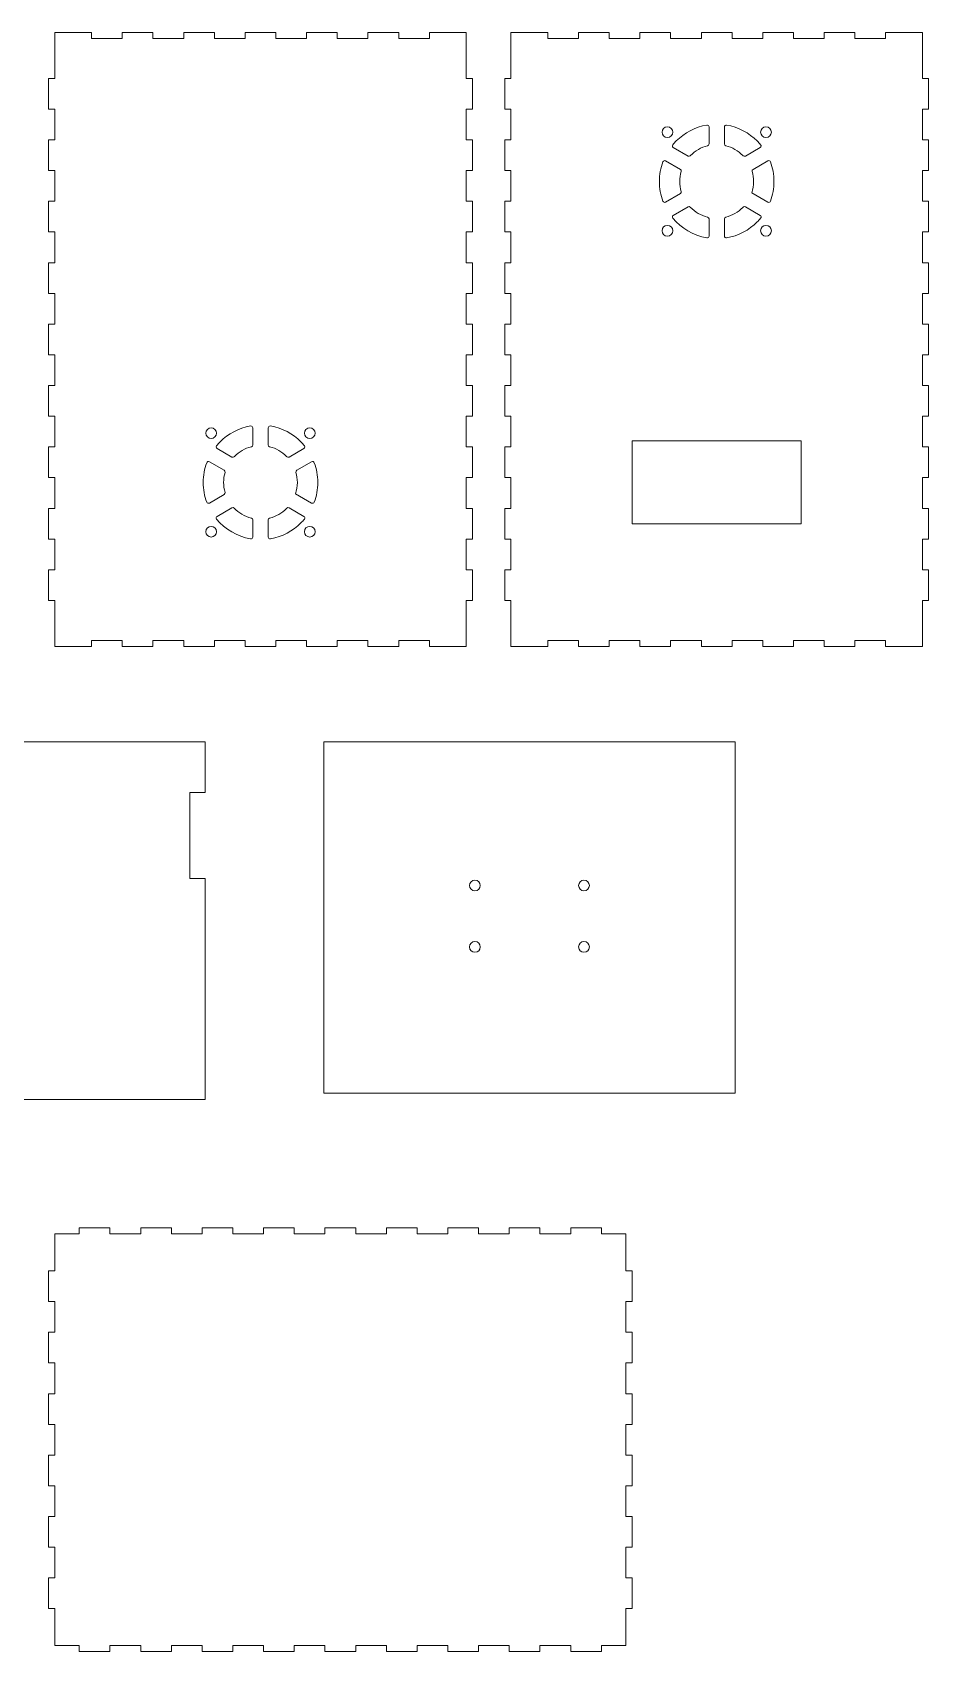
# Model space of a CAD drawing. Header units: millimetres. Extents: x 680 to 1373, y -561 to -34.
# Drawn here: x 1081 to 1373, y -561 to -34 of the extents above; entities that cross this region are included whole.
import ezdxf

# ---------------------------------------------------------------- set-up
doc = ezdxf.new("R2010")
doc.units = ezdxf.units.MM
doc.header["$MEASUREMENT"] = 0
doc.layers.add('line', color=7, linetype='Continuous', lineweight=0)

# ---------------------------------------------------------------- blocks, each defined once
blk = doc.blocks.new('Block_0')
at = {"layer": 'line', "color": 250, "lineweight": 9, "true_color": 0x231f20}
for points, knots in [([(1139.14, -166.19), (1139.14, -166.19), (1139.14, -166.19), (1139.14, -166.19), (1138.18, -166.19), (1137.39, -165.4), (1137.39, -164.44), (1137.39, -164.44), (1137.39, -164.44), (1137.39, -164.44), (1137.39, -163.47), (1138.18, -162.69), (1139.14, -162.69), (1139.14, -162.69), (1139.14, -162.69), (1139.14, -162.69), (1140.11, -162.69), (1140.89, -163.47), (1140.89, -164.44), (1140.89, -164.44), (1140.89, -164.44), (1140.89, -164.44), (1140.89, -165.4), (1140.11, -166.19), (1139.14, -166.19)], [0, 0, 0, 0, 1, 1, 1, 2, 2, 2, 3, 3, 3, 4, 4, 4, 5, 5, 5, 6, 6, 6, 7, 7, 7, 8, 8, 8, 8]), ([(1152.69, -162.7), (1152.69, -162.7), (1152.69, -168.27), (1152.69, -168.27), (1152.69, -168.55), (1152.5, -168.79), (1152.23, -168.86), (1150.11, -169.4), (1148.21, -170.5), (1146.71, -172), (1146.67, -172.04), (1146.63, -172.08), (1146.6, -172.11), (1146.4, -172.31), (1146.1, -172.35), (1145.87, -172.22), (1145.87, -172.22), (1141.05, -169.43), (1141.05, -169.43), (1140.72, -169.25), (1140.65, -168.81), (1140.89, -168.52), (1141.24, -168.1), (1141.61, -167.69), (1142.01, -167.3), (1144.66, -164.65), (1148.12, -162.78), (1151.98, -162.11), (1152.35, -162.05), (1152.69, -162.33), (1152.69, -162.7)], [0, 0, 0, 0, 1, 1, 1, 2, 2, 2, 3, 3, 3, 4, 4, 4, 5, 5, 5, 6, 6, 6, 7, 7, 7, 8, 8, 8, 9, 9, 9, 10, 10, 10, 10]), ([(1169.34, -169.43), (1169.34, -169.43), (1164.52, -172.22), (1164.52, -172.22), (1164.28, -172.35), (1163.98, -172.31), (1163.79, -172.11), (1163.76, -172.08), (1163.72, -172.04), (1163.68, -172), (1162.18, -170.5), (1160.28, -169.4), (1158.16, -168.86), (1157.89, -168.79), (1157.69, -168.55), (1157.69, -168.27), (1157.69, -168.27), (1157.69, -162.7), (1157.69, -162.7), (1157.69, -162.33), (1158.04, -162.05), (1158.41, -162.11), (1162.27, -162.78), (1165.72, -164.64), (1168.38, -167.3), (1168.77, -167.69), (1169.15, -168.1), (1169.5, -168.52), (1169.74, -168.81), (1169.67, -169.25), (1169.34, -169.43)], [0, 0, 0, 0, 1, 1, 1, 2, 2, 2, 3, 3, 3, 4, 4, 4, 5, 5, 5, 6, 6, 6, 7, 7, 7, 8, 8, 8, 9, 9, 9, 10, 10, 10, 10]), ([(1171.24, -166.19), (1171.24, -166.19), (1171.24, -166.19), (1171.24, -166.19), (1170.28, -166.19), (1169.49, -165.4), (1169.49, -164.44), (1169.49, -164.44), (1169.49, -164.44), (1169.49, -164.44), (1169.49, -163.47), (1170.28, -162.69), (1171.24, -162.69), (1171.24, -162.69), (1171.24, -162.69), (1171.24, -162.69), (1172.21, -162.69), (1172.99, -163.47), (1172.99, -164.44), (1172.99, -164.44), (1172.99, -164.44), (1172.99, -164.44), (1172.99, -165.4), (1172.21, -166.19), (1171.24, -166.19)], [0, 0, 0, 0, 1, 1, 1, 2, 2, 2, 3, 3, 3, 4, 4, 4, 5, 5, 5, 6, 6, 6, 7, 7, 7, 8, 8, 8, 8]), ([(1143.19, -180.49), (1143.19, -181.61), (1143.35, -182.7), (1143.64, -183.74), (1143.72, -184.01), (1143.61, -184.29), (1143.37, -184.43), (1143.37, -184.43), (1138.54, -187.21), (1138.54, -187.21), (1138.22, -187.4), (1137.81, -187.25), (1137.68, -186.9), (1136.94, -184.9), (1136.54, -182.74), (1136.54, -180.49), (1136.54, -178.24), (1136.94, -176.08), (1137.68, -174.08), (1137.81, -173.73), (1138.22, -173.57), (1138.54, -173.76), (1138.54, -173.76), (1143.37, -176.55), (1143.37, -176.55), (1143.61, -176.69), (1143.72, -176.97), (1143.64, -177.24), (1143.35, -178.27), (1143.19, -179.36), (1143.19, -180.49)], [0, 0, 0, 0, 1, 1, 1, 2, 2, 2, 3, 3, 3, 4, 4, 4, 5, 5, 5, 6, 6, 6, 7, 7, 7, 8, 8, 8, 9, 9, 9, 10, 10, 10, 10]), ([(1173.84, -180.49), (1173.84, -182.74), (1173.44, -184.9), (1172.71, -186.9), (1172.58, -187.25), (1172.17, -187.4), (1171.85, -187.21), (1171.85, -187.21), (1166.61, -184.19), (1166.61, -184.19), (1166.61, -184.19), (1166.61, -184.19), (1166.61, -184.19), (1166.99, -183.02), (1167.19, -181.78), (1167.19, -180.49), (1167.19, -179.36), (1167.04, -178.27), (1166.75, -177.24), (1166.67, -176.97), (1166.78, -176.69), (1167.02, -176.55), (1167.02, -176.55), (1171.85, -173.76), (1171.85, -173.76), (1172.17, -173.57), (1172.58, -173.72), (1172.71, -174.08), (1173.44, -176.08), (1173.84, -178.24), (1173.84, -180.49)], [0, 0, 0, 0, 1, 1, 1, 2, 2, 2, 3, 3, 3, 4, 4, 4, 5, 5, 5, 6, 6, 6, 7, 7, 7, 8, 8, 8, 9, 9, 9, 10, 10, 10, 10]), ([(1152.69, -192.7), (1152.69, -192.7), (1152.69, -198.27), (1152.69, -198.27), (1152.69, -198.65), (1152.35, -198.93), (1151.98, -198.86), (1147.55, -198.09), (1143.66, -195.76), (1140.89, -192.45), (1140.65, -192.17), (1140.72, -191.73), (1141.05, -191.54), (1141.05, -191.54), (1145.87, -188.76), (1145.87, -188.76), (1146.11, -188.62), (1146.41, -188.67), (1146.6, -188.87), (1148.12, -190.42), (1150.06, -191.56), (1152.23, -192.12), (1152.5, -192.19), (1152.69, -192.42), (1152.69, -192.7)], [0, 0, 0, 0, 1, 1, 1, 2, 2, 2, 3, 3, 3, 4, 4, 4, 5, 5, 5, 6, 6, 6, 7, 7, 7, 8, 8, 8, 8]), ([(1169.34, -191.54), (1169.67, -191.73), (1169.74, -192.17), (1169.5, -192.45), (1169.15, -192.88), (1168.77, -193.28), (1168.38, -193.67), (1165.72, -196.33), (1162.27, -198.19), (1158.41, -198.86), (1158.04, -198.92), (1157.69, -198.65), (1157.69, -198.27), (1157.69, -198.27), (1157.69, -192.7), (1157.69, -192.7), (1157.69, -192.42), (1157.89, -192.19), (1158.16, -192.12), (1160.28, -191.58), (1162.18, -190.47), (1163.68, -188.97), (1163.72, -188.93), (1163.76, -188.9), (1163.79, -188.86), (1163.98, -188.66), (1164.28, -188.62), (1164.52, -188.76), (1164.52, -188.76), (1169.34, -191.54), (1169.34, -191.54)], [0, 0, 0, 0, 1, 1, 1, 2, 2, 2, 3, 3, 3, 4, 4, 4, 5, 5, 5, 6, 6, 6, 7, 7, 7, 8, 8, 8, 9, 9, 9, 10, 10, 10, 10]), ([(1139.14, -198.29), (1139.14, -198.29), (1139.14, -198.29), (1139.14, -198.29), (1138.18, -198.29), (1137.39, -197.5), (1137.39, -196.54), (1137.39, -196.54), (1137.39, -196.54), (1137.39, -196.54), (1137.39, -195.57), (1138.18, -194.79), (1139.14, -194.79), (1139.14, -194.79), (1139.14, -194.79), (1139.14, -194.79), (1140.11, -194.79), (1140.89, -195.57), (1140.89, -196.54), (1140.89, -196.54), (1140.89, -196.54), (1140.89, -196.54), (1140.89, -197.5), (1140.11, -198.29), (1139.14, -198.29)], [0, 0, 0, 0, 1, 1, 1, 2, 2, 2, 3, 3, 3, 4, 4, 4, 5, 5, 5, 6, 6, 6, 7, 7, 7, 8, 8, 8, 8]), ([(1171.24, -198.29), (1171.24, -198.29), (1171.24, -198.29), (1171.24, -198.29), (1170.28, -198.29), (1169.49, -197.5), (1169.49, -196.54), (1169.49, -196.54), (1169.49, -196.54), (1169.49, -196.54), (1169.49, -195.57), (1170.28, -194.79), (1171.24, -194.79), (1171.24, -194.79), (1171.24, -194.79), (1171.24, -194.79), (1172.21, -194.79), (1172.99, -195.57), (1172.99, -196.54), (1172.99, -196.54), (1172.99, -196.54), (1172.99, -196.54), (1172.99, -197.5), (1172.21, -198.29), (1171.24, -198.29)], [0, 0, 0, 0, 1, 1, 1, 2, 2, 2, 3, 3, 3, 4, 4, 4, 5, 5, 5, 6, 6, 6, 7, 7, 7, 8, 8, 8, 8])]:
    blk.add_open_spline(points, degree=3, knots=knots, dxfattribs=at)
blk = doc.blocks.new('Block_1')
at = {"layer": 'line', "color": 250, "lineweight": 9, "true_color": 0x231f20}
for points, knots in [([(1287.69, -68.18), (1287.69, -68.18), (1287.69, -68.18), (1287.69, -68.18), (1286.72, -68.18), (1285.94, -67.4), (1285.94, -66.43), (1285.94, -66.43), (1285.94, -66.43), (1285.94, -66.43), (1285.94, -65.47), (1286.72, -64.68), (1287.69, -64.68), (1287.69, -64.68), (1287.69, -64.68), (1287.69, -64.68), (1288.66, -64.68), (1289.44, -65.47), (1289.44, -66.43), (1289.44, -66.43), (1289.44, -66.43), (1289.44, -66.43), (1289.44, -67.4), (1288.66, -68.18), (1287.69, -68.18)], [0, 0, 0, 0, 1, 1, 1, 2, 2, 2, 3, 3, 3, 4, 4, 4, 5, 5, 5, 6, 6, 6, 7, 7, 7, 8, 8, 8, 8]), ([(1301.24, -64.7), (1301.24, -64.7), (1301.24, -70.27), (1301.24, -70.27), (1301.24, -70.55), (1301.05, -70.78), (1300.78, -70.85), (1298.65, -71.39), (1296.75, -72.5), (1295.25, -74), (1295.22, -74.04), (1295.18, -74.07), (1295.14, -74.11), (1294.95, -74.31), (1294.65, -74.35), (1294.41, -74.21), (1294.41, -74.21), (1289.59, -71.43), (1289.59, -71.43), (1289.27, -71.24), (1289.19, -70.81), (1289.43, -70.52), (1289.79, -70.1), (1290.16, -69.69), (1290.55, -69.3), (1293.21, -66.64), (1296.66, -64.78), (1300.53, -64.11), (1300.9, -64.05), (1301.24, -64.32), (1301.24, -64.7)], [0, 0, 0, 0, 1, 1, 1, 2, 2, 2, 3, 3, 3, 4, 4, 4, 5, 5, 5, 6, 6, 6, 7, 7, 7, 8, 8, 8, 9, 9, 9, 10, 10, 10, 10]), ([(1317.89, -71.43), (1317.89, -71.43), (1313.07, -74.21), (1313.07, -74.21), (1312.83, -74.35), (1312.53, -74.31), (1312.34, -74.11), (1312.3, -74.07), (1312.26, -74.04), (1312.23, -74), (1310.72, -72.5), (1308.83, -71.39), (1306.7, -70.85), (1306.43, -70.78), (1306.24, -70.55), (1306.24, -70.27), (1306.24, -70.27), (1306.24, -64.7), (1306.24, -64.7), (1306.24, -64.32), (1306.58, -64.05), (1306.95, -64.11), (1310.81, -64.78), (1314.27, -66.64), (1316.93, -69.3), (1317.32, -69.69), (1317.69, -70.1), (1318.05, -70.52), (1318.29, -70.81), (1318.21, -71.24), (1317.89, -71.43)], [0, 0, 0, 0, 1, 1, 1, 2, 2, 2, 3, 3, 3, 4, 4, 4, 5, 5, 5, 6, 6, 6, 7, 7, 7, 8, 8, 8, 9, 9, 9, 10, 10, 10, 10]), ([(1319.79, -68.18), (1319.79, -68.18), (1319.79, -68.18), (1319.79, -68.18), (1318.82, -68.18), (1318.04, -67.4), (1318.04, -66.43), (1318.04, -66.43), (1318.04, -66.43), (1318.04, -66.43), (1318.04, -65.47), (1318.82, -64.68), (1319.79, -64.68), (1319.79, -64.68), (1319.79, -64.68), (1319.79, -64.68), (1320.76, -64.68), (1321.54, -65.47), (1321.54, -66.43), (1321.54, -66.43), (1321.54, -66.43), (1321.54, -66.43), (1321.54, -67.4), (1320.76, -68.18), (1319.79, -68.18)], [0, 0, 0, 0, 1, 1, 1, 2, 2, 2, 3, 3, 3, 4, 4, 4, 5, 5, 5, 6, 6, 6, 7, 7, 7, 8, 8, 8, 8]), ([(1291.74, -82.49), (1291.74, -83.61), (1291.9, -84.7), (1292.19, -85.73), (1292.26, -86), (1292.16, -86.29), (1291.91, -86.43), (1291.91, -86.43), (1287.09, -89.21), (1287.09, -89.21), (1286.77, -89.4), (1286.35, -89.25), (1286.22, -88.9), (1285.49, -86.9), (1285.09, -84.74), (1285.09, -82.49), (1285.09, -80.23), (1285.49, -78.08), (1286.22, -76.08), (1286.35, -75.72), (1286.77, -75.57), (1287.09, -75.76), (1287.09, -75.76), (1291.91, -78.54), (1291.91, -78.54), (1292.16, -78.68), (1292.26, -78.97), (1292.19, -79.24), (1291.9, -80.27), (1291.74, -81.36), (1291.74, -82.49)], [0, 0, 0, 0, 1, 1, 1, 2, 2, 2, 3, 3, 3, 4, 4, 4, 5, 5, 5, 6, 6, 6, 7, 7, 7, 8, 8, 8, 9, 9, 9, 10, 10, 10, 10]), ([(1322.39, -82.49), (1322.39, -84.74), (1321.99, -86.9), (1321.26, -88.89), (1321.13, -89.25), (1320.72, -89.4), (1320.39, -89.21), (1320.39, -89.21), (1315.15, -86.19), (1315.15, -86.19), (1315.15, -86.19), (1315.15, -86.19), (1315.15, -86.19), (1315.54, -85.02), (1315.74, -83.78), (1315.74, -82.49), (1315.74, -81.36), (1315.58, -80.27), (1315.29, -79.24), (1315.22, -78.97), (1315.32, -78.68), (1315.57, -78.54), (1315.57, -78.54), (1320.39, -75.76), (1320.39, -75.76), (1320.72, -75.57), (1321.13, -75.72), (1321.26, -76.07), (1321.99, -78.07), (1322.39, -80.23), (1322.39, -82.49)], [0, 0, 0, 0, 1, 1, 1, 2, 2, 2, 3, 3, 3, 4, 4, 4, 5, 5, 5, 6, 6, 6, 7, 7, 7, 8, 8, 8, 9, 9, 9, 10, 10, 10, 10]), ([(1301.24, -94.7), (1301.24, -94.7), (1301.24, -100.27), (1301.24, -100.27), (1301.24, -100.64), (1300.9, -100.92), (1300.53, -100.86), (1296.1, -100.09), (1292.2, -97.76), (1289.44, -94.45), (1289.19, -94.16), (1289.27, -93.73), (1289.59, -93.54), (1289.59, -93.54), (1294.41, -90.76), (1294.41, -90.76), (1294.65, -90.62), (1294.95, -90.67), (1295.15, -90.86), (1296.67, -92.42), (1298.6, -93.56), (1300.78, -94.11), (1301.05, -94.18), (1301.24, -94.42), (1301.24, -94.7)], [0, 0, 0, 0, 1, 1, 1, 2, 2, 2, 3, 3, 3, 4, 4, 4, 5, 5, 5, 6, 6, 6, 7, 7, 7, 8, 8, 8, 8]), ([(1317.89, -93.54), (1318.22, -93.73), (1318.29, -94.16), (1318.05, -94.45), (1317.69, -94.87), (1317.32, -95.28), (1316.93, -95.67), (1314.27, -98.33), (1310.81, -100.19), (1306.95, -100.86), (1306.58, -100.92), (1306.24, -100.64), (1306.24, -100.27), (1306.24, -100.27), (1306.24, -94.7), (1306.24, -94.7), (1306.24, -94.42), (1306.43, -94.18), (1306.7, -94.11), (1308.83, -93.57), (1310.72, -92.47), (1312.23, -90.97), (1312.26, -90.93), (1312.3, -90.89), (1312.34, -90.86), (1312.53, -90.66), (1312.83, -90.62), (1313.07, -90.76), (1313.07, -90.76), (1317.89, -93.54), (1317.89, -93.54)], [0, 0, 0, 0, 1, 1, 1, 2, 2, 2, 3, 3, 3, 4, 4, 4, 5, 5, 5, 6, 6, 6, 7, 7, 7, 8, 8, 8, 9, 9, 9, 10, 10, 10, 10]), ([(1287.69, -100.28), (1287.69, -100.28), (1287.69, -100.28), (1287.69, -100.28), (1286.72, -100.28), (1285.94, -99.5), (1285.94, -98.53), (1285.94, -98.53), (1285.94, -98.53), (1285.94, -98.53), (1285.94, -97.57), (1286.72, -96.78), (1287.69, -96.78), (1287.69, -96.78), (1287.69, -96.78), (1287.69, -96.78), (1288.66, -96.78), (1289.44, -97.57), (1289.44, -98.53), (1289.44, -98.53), (1289.44, -98.53), (1289.44, -98.53), (1289.44, -99.5), (1288.66, -100.28), (1287.69, -100.28)], [0, 0, 0, 0, 1, 1, 1, 2, 2, 2, 3, 3, 3, 4, 4, 4, 5, 5, 5, 6, 6, 6, 7, 7, 7, 8, 8, 8, 8]), ([(1319.79, -100.28), (1319.79, -100.28), (1319.79, -100.28), (1319.79, -100.28), (1318.82, -100.28), (1318.04, -99.5), (1318.04, -98.53), (1318.04, -98.53), (1318.04, -98.53), (1318.04, -98.53), (1318.04, -97.57), (1318.82, -96.78), (1319.79, -96.78), (1319.79, -96.78), (1319.79, -96.78), (1319.79, -96.78), (1320.76, -96.78), (1321.54, -97.57), (1321.54, -98.53), (1321.54, -98.53), (1321.54, -98.53), (1321.54, -98.53), (1321.54, -99.5), (1320.76, -100.28), (1319.79, -100.28)], [0, 0, 0, 0, 1, 1, 1, 2, 2, 2, 3, 3, 3, 4, 4, 4, 5, 5, 5, 6, 6, 6, 7, 7, 7, 8, 8, 8, 8])]:
    blk.add_open_spline(points, degree=3, knots=knots, dxfattribs=at)

msp = doc.modelspace()

# ---------------------------------------------------------------- linework, layer by layer
at = {"layer": 'line', "color": 250, "lineweight": 9, "true_color": 0x231f20}
for points in [[(1331.24, -193.93), (1276.24, -193.93), (1276.24, -166.93), (1331.24, -166.93)], [(1132.23, -281.5), (1132.23, -309.5), (1137.23, -309.5), (1137.2, -379.4), (1137.22, -379.4), (1137.22, -381.4), (1003.22, -381.4), (1003.22, -379.4), (1003.2, -379.4), (1003.23, -265), (1137.23, -265), (1137.23, -281.5)]]:
    msp.add_lwpolyline(points, close=True, dxfattribs=at)
for points, knots in [([(1088.19, -33.93), (1088.19, -33.93), (1088.19, -48.93), (1088.19, -48.93), (1088.19, -48.93), (1086.19, -48.93), (1086.19, -48.93), (1086.19, -48.93), (1086.19, -58.93), (1086.19, -58.93), (1086.19, -58.93), (1088.19, -58.93), (1088.19, -58.93), (1088.19, -58.93), (1088.19, -68.93), (1088.19, -68.93), (1088.19, -68.93), (1086.19, -68.93), (1086.19, -68.93), (1086.19, -68.93), (1086.19, -78.93), (1086.19, -78.93), (1086.19, -78.93), (1088.19, -78.93), (1088.19, -78.93), (1088.19, -78.93), (1088.19, -88.93), (1088.19, -88.93), (1088.19, -88.93), (1086.19, -88.93), (1086.19, -88.93), (1086.19, -88.93), (1086.19, -98.93), (1086.19, -98.93), (1086.19, -98.93), (1088.19, -98.93), (1088.19, -98.93), (1088.19, -98.93), (1088.19, -108.93), (1088.19, -108.93), (1088.19, -108.93), (1086.19, -108.93), (1086.19, -108.93), (1086.19, -108.93), (1086.19, -118.93), (1086.19, -118.93), (1086.19, -118.93), (1088.19, -118.93), (1088.19, -118.93), (1088.19, -118.93), (1088.19, -128.93), (1088.19, -128.93), (1088.19, -128.93), (1086.19, -128.93), (1086.19, -128.93), (1086.19, -128.93), (1086.19, -138.93), (1086.19, -138.93), (1086.19, -138.93), (1088.19, -138.93), (1088.19, -138.93), (1088.19, -138.93), (1088.19, -148.93), (1088.19, -148.93), (1088.19, -148.93), (1086.19, -148.93), (1086.19, -148.93), (1086.19, -148.93), (1086.19, -158.93), (1086.19, -158.93), (1086.19, -158.93), (1088.19, -158.93), (1088.19, -158.93), (1088.19, -158.93), (1088.19, -168.93), (1088.19, -168.93), (1088.19, -168.93), (1086.19, -168.93), (1086.19, -168.93), (1086.19, -168.93), (1086.19, -178.93), (1086.19, -178.93), (1086.19, -178.93), (1088.19, -178.93), (1088.19, -178.93), (1088.19, -178.93), (1088.19, -188.93), (1088.19, -188.93), (1088.19, -188.93), (1086.19, -188.93), (1086.19, -188.93), (1086.19, -188.93), (1086.19, -198.93), (1086.19, -198.93), (1086.19, -198.93), (1088.19, -198.93), (1088.19, -198.93), (1088.19, -198.93), (1088.19, -208.93), (1088.19, -208.93), (1088.19, -208.93), (1086.19, -208.93), (1086.19, -208.93), (1086.19, -208.93), (1086.19, -218.93), (1086.19, -218.93), (1086.19, -218.93), (1088.19, -218.93), (1088.19, -218.93), (1088.19, -218.93), (1088.19, -228.93), (1088.19, -228.93), (1088.19, -228.93), (1088.19, -233.93), (1088.19, -233.93), (1088.19, -233.93), (1100.19, -233.93), (1100.19, -233.93), (1100.19, -233.93), (1100.19, -231.93), (1100.19, -231.93), (1100.19, -231.93), (1110.19, -231.93), (1110.19, -231.93), (1110.19, -231.93), (1110.19, -233.93), (1110.19, -233.93), (1110.19, -233.93), (1120.19, -233.93), (1120.19, -233.93), (1120.19, -233.93), (1120.19, -231.93), (1120.19, -231.93), (1120.19, -231.93), (1130.19, -231.93), (1130.19, -231.93), (1130.19, -231.93), (1130.19, -233.93), (1130.19, -233.93), (1130.19, -233.93), (1140.19, -233.93), (1140.19, -233.93), (1140.19, -233.93), (1140.19, -231.93), (1140.19, -231.93), (1140.19, -231.93), (1150.19, -231.93), (1150.19, -231.93), (1150.19, -231.93), (1150.19, -233.93), (1150.19, -233.93), (1150.19, -233.93), (1160.19, -233.93), (1160.19, -233.93), (1160.19, -233.93), (1160.19, -231.93), (1160.19, -231.93), (1160.19, -231.93), (1170.19, -231.93), (1170.19, -231.93), (1170.19, -231.93), (1170.19, -233.93), (1170.19, -233.93), (1170.19, -233.93), (1180.19, -233.93), (1180.19, -233.93), (1180.19, -233.93), (1180.19, -231.93), (1180.19, -231.93), (1180.19, -231.93), (1190.19, -231.93), (1190.19, -231.93), (1190.19, -231.93), (1190.19, -233.93), (1190.19, -233.93), (1190.19, -233.93), (1200.19, -233.93), (1200.19, -233.93), (1200.19, -233.93), (1200.19, -231.93), (1200.19, -231.93), (1200.19, -231.93), (1210.19, -231.93), (1210.19, -231.93), (1210.19, -231.93), (1210.19, -233.93), (1210.19, -233.93), (1210.19, -233.93), (1220.19, -233.93), (1220.19, -233.93), (1220.19, -233.93), (1222.19, -233.93), (1222.19, -233.93), (1222.19, -233.93), (1222.19, -218.93), (1222.19, -218.93), (1222.19, -218.93), (1224.19, -218.93), (1224.19, -218.93), (1224.19, -218.93), (1224.19, -208.93), (1224.19, -208.93), (1224.19, -208.93), (1222.19, -208.93), (1222.19, -208.93), (1222.19, -208.93), (1222.19, -198.93), (1222.19, -198.93), (1222.19, -198.93), (1224.19, -198.93), (1224.19, -198.93), (1224.19, -198.93), (1224.19, -188.93), (1224.19, -188.93), (1224.19, -188.93), (1222.19, -188.93), (1222.19, -188.93), (1222.19, -188.93), (1222.19, -178.93), (1222.19, -178.93), (1222.19, -178.93), (1224.19, -178.93), (1224.19, -178.93), (1224.19, -178.93), (1224.19, -168.93), (1224.19, -168.93), (1224.19, -168.93), (1222.19, -168.93), (1222.19, -168.93), (1222.19, -168.93), (1222.19, -158.93), (1222.19, -158.93), (1222.19, -158.93), (1224.19, -158.93), (1224.19, -158.93), (1224.19, -158.93), (1224.19, -148.93), (1224.19, -148.93), (1224.19, -148.93), (1222.19, -148.93), (1222.19, -148.93), (1222.19, -148.93), (1222.19, -138.93), (1222.19, -138.93), (1222.19, -138.93), (1224.19, -138.93), (1224.19, -138.93), (1224.19, -138.93), (1224.19, -128.93), (1224.19, -128.93), (1224.19, -128.93), (1222.19, -128.93), (1222.19, -128.93), (1222.19, -128.93), (1222.19, -118.93), (1222.19, -118.93), (1222.19, -118.93), (1224.19, -118.93), (1224.19, -118.93), (1224.19, -118.93), (1224.19, -108.93), (1224.19, -108.93), (1224.19, -108.93), (1222.19, -108.93), (1222.19, -108.93), (1222.19, -108.93), (1222.19, -98.93), (1222.19, -98.93), (1222.19, -98.93), (1224.19, -98.93), (1224.19, -98.93), (1224.19, -98.93), (1224.19, -88.93), (1224.19, -88.93), (1224.19, -88.93), (1222.19, -88.93), (1222.19, -88.93), (1222.19, -88.93), (1222.19, -78.93), (1222.19, -78.93), (1222.19, -78.93), (1224.19, -78.93), (1224.19, -78.93), (1224.19, -78.93), (1224.19, -68.93), (1224.19, -68.93), (1224.19, -68.93), (1222.19, -68.93), (1222.19, -68.93), (1222.19, -68.93), (1222.19, -58.93), (1222.19, -58.93), (1222.19, -58.93), (1224.19, -58.93), (1224.19, -58.93), (1224.19, -58.93), (1224.19, -48.93), (1224.19, -48.93), (1224.19, -48.93), (1222.19, -48.93), (1222.19, -48.93), (1222.19, -48.93), (1222.19, -38.93), (1222.19, -38.93), (1222.19, -38.93), (1222.19, -33.93), (1222.19, -33.93), (1222.19, -33.93), (1210.19, -33.93), (1210.19, -33.93), (1210.19, -33.93), (1210.19, -35.93), (1210.19, -35.93), (1210.19, -35.93), (1200.19, -35.93), (1200.19, -35.93), (1200.19, -35.93), (1200.19, -33.93), (1200.19, -33.93), (1200.19, -33.93), (1190.19, -33.93), (1190.19, -33.93), (1190.19, -33.93), (1190.19, -35.93), (1190.19, -35.93), (1190.19, -35.93), (1180.19, -35.93), (1180.19, -35.93), (1180.19, -35.93), (1180.19, -33.93), (1180.19, -33.93), (1180.19, -33.93), (1170.19, -33.93), (1170.19, -33.93), (1170.19, -33.93), (1170.19, -35.93), (1170.19, -35.93), (1170.19, -35.93), (1160.19, -35.93), (1160.19, -35.93), (1160.19, -35.93), (1160.19, -33.93), (1160.19, -33.93), (1160.19, -33.93), (1150.19, -33.93), (1150.19, -33.93), (1150.19, -33.93), (1150.19, -35.93), (1150.19, -35.93), (1150.19, -35.93), (1140.19, -35.93), (1140.19, -35.93), (1140.19, -35.93), (1140.19, -33.93), (1140.19, -33.93), (1140.19, -33.93), (1130.19, -33.93), (1130.19, -33.93), (1130.19, -33.93), (1130.19, -35.93), (1130.19, -35.93), (1130.19, -35.93), (1120.19, -35.93), (1120.19, -35.93), (1120.19, -35.93), (1120.19, -33.93), (1120.19, -33.93), (1120.19, -33.93), (1110.19, -33.93), (1110.19, -33.93), (1110.19, -33.93), (1110.19, -35.93), (1110.19, -35.93), (1110.19, -35.93), (1100.19, -35.93), (1100.19, -35.93), (1100.19, -35.93), (1100.19, -33.93), (1100.19, -33.93), (1100.19, -33.93), (1090.19, -33.93), (1090.19, -33.93), (1090.19, -33.93), (1088.19, -33.93), (1088.19, -33.93)], [0, 0, 0, 0, 1, 1, 1, 2, 2, 2, 3, 3, 3, 4, 4, 4, 5, 5, 5, 6, 6, 6, 7, 7, 7, 8, 8, 8, 9, 9, 9, 10, 10, 10, 11, 11, 11, 12, 12, 12, 13, 13, 13, 14, 14, 14, 15, 15, 15, 16, 16, 16, 17, 17, 17, 18, 18, 18, 19, 19, 19, 20, 20, 20, 21, 21, 21, 22, 22, 22, 23, 23, 23, 24, 24, 24, 25, 25, 25, 26, 26, 26, 27, 27, 27, 28, 28, 28, 29, 29, 29, 30, 30, 30, 31, 31, 31, 32, 32, 32, 33, 33, 33, 34, 34, 34, 35, 35, 35, 36, 36, 36, 37, 37, 37, 38, 38, 38, 39, 39, 39, 40, 40, 40, 41, 41, 41, 42, 42, 42, 43, 43, 43, 44, 44, 44, 45, 45, 45, 46, 46, 46, 47, 47, 47, 48, 48, 48, 49, 49, 49, 50, 50, 50, 51, 51, 51, 52, 52, 52, 53, 53, 53, 54, 54, 54, 55, 55, 55, 56, 56, 56, 57, 57, 57, 58, 58, 58, 59, 59, 59, 60, 60, 60, 61, 61, 61, 62, 62, 62, 63, 63, 63, 64, 64, 64, 65, 65, 65, 66, 66, 66, 67, 67, 67, 68, 68, 68, 69, 69, 69, 70, 70, 70, 71, 71, 71, 72, 72, 72, 73, 73, 73, 74, 74, 74, 75, 75, 75, 76, 76, 76, 77, 77, 77, 78, 78, 78, 79, 79, 79, 80, 80, 80, 81, 81, 81, 82, 82, 82, 83, 83, 83, 84, 84, 84, 85, 85, 85, 86, 86, 86, 87, 87, 87, 88, 88, 88, 89, 89, 89, 90, 90, 90, 91, 91, 91, 92, 92, 92, 93, 93, 93, 94, 94, 94, 95, 95, 95, 96, 96, 96, 97, 97, 97, 98, 98, 98, 99, 99, 99, 100, 100, 100, 101, 101, 101, 102, 102, 102, 103, 103, 103, 104, 104, 104, 105, 105, 105, 106, 106, 106, 107, 107, 107, 108, 108, 108, 109, 109, 109, 110, 110, 110, 111, 111, 111, 112, 112, 112, 113, 113, 113, 114, 114, 114, 115, 115, 115, 116, 116, 116, 117, 117, 117, 118, 118, 118, 119, 119, 119, 120, 120, 120, 121, 121, 121, 122, 122, 122, 123, 123, 123, 124, 124, 124, 125, 125, 125, 126, 126, 126, 127, 127, 127, 128, 128, 128, 128]), ([(1236.74, -33.93), (1236.74, -33.93), (1236.74, -48.93), (1236.74, -48.93), (1236.74, -48.93), (1234.74, -48.93), (1234.74, -48.93), (1234.74, -48.93), (1234.74, -58.93), (1234.74, -58.93), (1234.74, -58.93), (1236.74, -58.93), (1236.74, -58.93), (1236.74, -58.93), (1236.74, -68.93), (1236.74, -68.93), (1236.74, -68.93), (1234.74, -68.93), (1234.74, -68.93), (1234.74, -68.93), (1234.74, -78.93), (1234.74, -78.93), (1234.74, -78.93), (1236.74, -78.93), (1236.74, -78.93), (1236.74, -78.93), (1236.74, -88.93), (1236.74, -88.93), (1236.74, -88.93), (1234.74, -88.93), (1234.74, -88.93), (1234.74, -88.93), (1234.74, -98.93), (1234.74, -98.93), (1234.74, -98.93), (1236.74, -98.93), (1236.74, -98.93), (1236.74, -98.93), (1236.74, -108.93), (1236.74, -108.93), (1236.74, -108.93), (1234.74, -108.93), (1234.74, -108.93), (1234.74, -108.93), (1234.74, -118.93), (1234.74, -118.93), (1234.74, -118.93), (1236.74, -118.93), (1236.74, -118.93), (1236.74, -118.93), (1236.74, -128.93), (1236.74, -128.93), (1236.74, -128.93), (1234.74, -128.93), (1234.74, -128.93), (1234.74, -128.93), (1234.74, -138.93), (1234.74, -138.93), (1234.74, -138.93), (1236.74, -138.93), (1236.74, -138.93), (1236.74, -138.93), (1236.74, -148.93), (1236.74, -148.93), (1236.74, -148.93), (1234.74, -148.93), (1234.74, -148.93), (1234.74, -148.93), (1234.74, -158.93), (1234.74, -158.93), (1234.74, -158.93), (1236.74, -158.93), (1236.74, -158.93), (1236.74, -158.93), (1236.74, -168.93), (1236.74, -168.93), (1236.74, -168.93), (1234.74, -168.93), (1234.74, -168.93), (1234.74, -168.93), (1234.74, -178.93), (1234.74, -178.93), (1234.74, -178.93), (1236.74, -178.93), (1236.74, -178.93), (1236.74, -178.93), (1236.74, -188.93), (1236.74, -188.93), (1236.74, -188.93), (1234.74, -188.93), (1234.74, -188.93), (1234.74, -188.93), (1234.74, -198.93), (1234.74, -198.93), (1234.74, -198.93), (1236.74, -198.93), (1236.74, -198.93), (1236.74, -198.93), (1236.74, -208.93), (1236.74, -208.93), (1236.74, -208.93), (1234.74, -208.93), (1234.74, -208.93), (1234.74, -208.93), (1234.74, -218.93), (1234.74, -218.93), (1234.74, -218.93), (1236.74, -218.93), (1236.74, -218.93), (1236.74, -218.93), (1236.74, -228.93), (1236.74, -228.93), (1236.74, -228.93), (1236.74, -233.93), (1236.74, -233.93), (1236.74, -233.93), (1248.74, -233.93), (1248.74, -233.93), (1248.74, -233.93), (1248.74, -231.93), (1248.74, -231.93), (1248.74, -231.93), (1258.74, -231.93), (1258.74, -231.93), (1258.74, -231.93), (1258.74, -233.93), (1258.74, -233.93), (1258.74, -233.93), (1268.74, -233.93), (1268.74, -233.93), (1268.74, -233.93), (1268.74, -231.93), (1268.74, -231.93), (1268.74, -231.93), (1278.74, -231.93), (1278.74, -231.93), (1278.74, -231.93), (1278.74, -233.93), (1278.74, -233.93), (1278.74, -233.93), (1288.74, -233.93), (1288.74, -233.93), (1288.74, -233.93), (1288.74, -231.93), (1288.74, -231.93), (1288.74, -231.93), (1298.74, -231.93), (1298.74, -231.93), (1298.74, -231.93), (1298.74, -233.93), (1298.74, -233.93), (1298.74, -233.93), (1308.74, -233.93), (1308.74, -233.93), (1308.74, -233.93), (1308.74, -231.93), (1308.74, -231.93), (1308.74, -231.93), (1318.74, -231.93), (1318.74, -231.93), (1318.74, -231.93), (1318.74, -233.93), (1318.74, -233.93), (1318.74, -233.93), (1328.74, -233.93), (1328.74, -233.93), (1328.74, -233.93), (1328.74, -231.93), (1328.74, -231.93), (1328.74, -231.93), (1338.74, -231.93), (1338.74, -231.93), (1338.74, -231.93), (1338.74, -233.93), (1338.74, -233.93), (1338.74, -233.93), (1348.74, -233.93), (1348.74, -233.93), (1348.74, -233.93), (1348.74, -231.93), (1348.74, -231.93), (1348.74, -231.93), (1358.74, -231.93), (1358.74, -231.93), (1358.74, -231.93), (1358.74, -233.93), (1358.74, -233.93), (1358.74, -233.93), (1368.74, -233.93), (1368.74, -233.93), (1368.74, -233.93), (1370.74, -233.93), (1370.74, -233.93), (1370.74, -233.93), (1370.74, -218.93), (1370.74, -218.93), (1370.74, -218.93), (1372.74, -218.93), (1372.74, -218.93), (1372.74, -218.93), (1372.74, -208.93), (1372.74, -208.93), (1372.74, -208.93), (1370.74, -208.93), (1370.74, -208.93), (1370.74, -208.93), (1370.74, -198.93), (1370.74, -198.93), (1370.74, -198.93), (1372.74, -198.93), (1372.74, -198.93), (1372.74, -198.93), (1372.74, -188.93), (1372.74, -188.93), (1372.74, -188.93), (1370.74, -188.93), (1370.74, -188.93), (1370.74, -188.93), (1370.74, -178.93), (1370.74, -178.93), (1370.74, -178.93), (1372.74, -178.93), (1372.74, -178.93), (1372.74, -178.93), (1372.74, -168.93), (1372.74, -168.93), (1372.74, -168.93), (1370.74, -168.93), (1370.74, -168.93), (1370.74, -168.93), (1370.74, -158.93), (1370.74, -158.93), (1370.74, -158.93), (1372.74, -158.93), (1372.74, -158.93), (1372.74, -158.93), (1372.74, -148.93), (1372.74, -148.93), (1372.74, -148.93), (1370.74, -148.93), (1370.74, -148.93), (1370.74, -148.93), (1370.74, -138.93), (1370.74, -138.93), (1370.74, -138.93), (1372.74, -138.93), (1372.74, -138.93), (1372.74, -138.93), (1372.74, -128.93), (1372.74, -128.93), (1372.74, -128.93), (1370.74, -128.93), (1370.74, -128.93), (1370.74, -128.93), (1370.74, -118.93), (1370.74, -118.93), (1370.74, -118.93), (1372.74, -118.93), (1372.74, -118.93), (1372.74, -118.93), (1372.74, -108.93), (1372.74, -108.93), (1372.74, -108.93), (1370.74, -108.93), (1370.74, -108.93), (1370.74, -108.93), (1370.74, -98.93), (1370.74, -98.93), (1370.74, -98.93), (1372.74, -98.93), (1372.74, -98.93), (1372.74, -98.93), (1372.74, -88.93), (1372.74, -88.93), (1372.74, -88.93), (1370.74, -88.93), (1370.74, -88.93), (1370.74, -88.93), (1370.74, -78.93), (1370.74, -78.93), (1370.74, -78.93), (1372.74, -78.93), (1372.74, -78.93), (1372.74, -78.93), (1372.74, -68.93), (1372.74, -68.93), (1372.74, -68.93), (1370.74, -68.93), (1370.74, -68.93), (1370.74, -68.93), (1370.74, -58.93), (1370.74, -58.93), (1370.74, -58.93), (1372.74, -58.93), (1372.74, -58.93), (1372.74, -58.93), (1372.74, -48.93), (1372.74, -48.93), (1372.74, -48.93), (1370.74, -48.93), (1370.74, -48.93), (1370.74, -48.93), (1370.74, -38.93), (1370.74, -38.93), (1370.74, -38.93), (1370.74, -33.93), (1370.74, -33.93), (1370.74, -33.93), (1358.74, -33.93), (1358.74, -33.93), (1358.74, -33.93), (1358.74, -35.93), (1358.74, -35.93), (1358.74, -35.93), (1348.74, -35.93), (1348.74, -35.93), (1348.74, -35.93), (1348.74, -33.93), (1348.74, -33.93), (1348.74, -33.93), (1338.74, -33.93), (1338.74, -33.93), (1338.74, -33.93), (1338.74, -35.93), (1338.74, -35.93), (1338.74, -35.93), (1328.74, -35.93), (1328.74, -35.93), (1328.74, -35.93), (1328.74, -33.93), (1328.74, -33.93), (1328.74, -33.93), (1318.74, -33.93), (1318.74, -33.93), (1318.74, -33.93), (1318.74, -35.93), (1318.74, -35.93), (1318.74, -35.93), (1308.74, -35.93), (1308.74, -35.93), (1308.74, -35.93), (1308.74, -33.93), (1308.74, -33.93), (1308.74, -33.93), (1298.74, -33.93), (1298.74, -33.93), (1298.74, -33.93), (1298.74, -35.93), (1298.74, -35.93), (1298.74, -35.93), (1288.74, -35.93), (1288.74, -35.93), (1288.74, -35.93), (1288.74, -33.93), (1288.74, -33.93), (1288.74, -33.93), (1278.74, -33.93), (1278.74, -33.93), (1278.74, -33.93), (1278.74, -35.93), (1278.74, -35.93), (1278.74, -35.93), (1268.74, -35.93), (1268.74, -35.93), (1268.74, -35.93), (1268.74, -33.93), (1268.74, -33.93), (1268.74, -33.93), (1258.74, -33.93), (1258.74, -33.93), (1258.74, -33.93), (1258.74, -35.93), (1258.74, -35.93), (1258.74, -35.93), (1248.74, -35.93), (1248.74, -35.93), (1248.74, -35.93), (1248.74, -33.93), (1248.74, -33.93), (1248.74, -33.93), (1238.74, -33.93), (1238.74, -33.93), (1238.74, -33.93), (1236.74, -33.93), (1236.74, -33.93)], [0, 0, 0, 0, 1, 1, 1, 2, 2, 2, 3, 3, 3, 4, 4, 4, 5, 5, 5, 6, 6, 6, 7, 7, 7, 8, 8, 8, 9, 9, 9, 10, 10, 10, 11, 11, 11, 12, 12, 12, 13, 13, 13, 14, 14, 14, 15, 15, 15, 16, 16, 16, 17, 17, 17, 18, 18, 18, 19, 19, 19, 20, 20, 20, 21, 21, 21, 22, 22, 22, 23, 23, 23, 24, 24, 24, 25, 25, 25, 26, 26, 26, 27, 27, 27, 28, 28, 28, 29, 29, 29, 30, 30, 30, 31, 31, 31, 32, 32, 32, 33, 33, 33, 34, 34, 34, 35, 35, 35, 36, 36, 36, 37, 37, 37, 38, 38, 38, 39, 39, 39, 40, 40, 40, 41, 41, 41, 42, 42, 42, 43, 43, 43, 44, 44, 44, 45, 45, 45, 46, 46, 46, 47, 47, 47, 48, 48, 48, 49, 49, 49, 50, 50, 50, 51, 51, 51, 52, 52, 52, 53, 53, 53, 54, 54, 54, 55, 55, 55, 56, 56, 56, 57, 57, 57, 58, 58, 58, 59, 59, 59, 60, 60, 60, 61, 61, 61, 62, 62, 62, 63, 63, 63, 64, 64, 64, 65, 65, 65, 66, 66, 66, 67, 67, 67, 68, 68, 68, 69, 69, 69, 70, 70, 70, 71, 71, 71, 72, 72, 72, 73, 73, 73, 74, 74, 74, 75, 75, 75, 76, 76, 76, 77, 77, 77, 78, 78, 78, 79, 79, 79, 80, 80, 80, 81, 81, 81, 82, 82, 82, 83, 83, 83, 84, 84, 84, 85, 85, 85, 86, 86, 86, 87, 87, 87, 88, 88, 88, 89, 89, 89, 90, 90, 90, 91, 91, 91, 92, 92, 92, 93, 93, 93, 94, 94, 94, 95, 95, 95, 96, 96, 96, 97, 97, 97, 98, 98, 98, 99, 99, 99, 100, 100, 100, 101, 101, 101, 102, 102, 102, 103, 103, 103, 104, 104, 104, 105, 105, 105, 106, 106, 106, 107, 107, 107, 108, 108, 108, 109, 109, 109, 110, 110, 110, 111, 111, 111, 112, 112, 112, 113, 113, 113, 114, 114, 114, 115, 115, 115, 116, 116, 116, 117, 117, 117, 118, 118, 118, 119, 119, 119, 120, 120, 120, 121, 121, 121, 122, 122, 122, 123, 123, 123, 124, 124, 124, 125, 125, 125, 126, 126, 126, 127, 127, 127, 128, 128, 128, 128]), ([(1309.77, -265), (1309.77, -265), (1309.77, -379.4), (1309.77, -379.4), (1265.1, -379.4), (1220.44, -379.4), (1175.77, -379.4), (1175.77, -379.4), (1175.77, -265), (1175.77, -265), (1175.77, -265), (1309.77, -265), (1309.77, -265)], [0, 0, 0, 0, 1, 1, 1, 2, 2, 2, 3, 3, 3, 4, 4, 4, 4]), ([(1225.02, -313.5), (1225.02, -313.5), (1225.02, -313.5), (1225.02, -313.5), (1224.05, -313.5), (1223.27, -312.72), (1223.27, -311.75), (1223.27, -311.75), (1223.27, -311.75), (1223.27, -311.75), (1223.27, -310.78), (1224.05, -310), (1225.02, -310), (1225.02, -310), (1225.02, -310), (1225.02, -310), (1225.99, -310), (1226.77, -310.78), (1226.77, -311.75), (1226.77, -311.75), (1226.77, -311.75), (1226.77, -311.75), (1226.77, -312.72), (1225.99, -313.5), (1225.02, -313.5)], [0, 0, 0, 0, 1, 1, 1, 2, 2, 2, 3, 3, 3, 4, 4, 4, 5, 5, 5, 6, 6, 6, 7, 7, 7, 8, 8, 8, 8]), ([(1225.02, -313.5), (1225.02, -313.5), (1225.02, -313.5), (1225.02, -313.5), (1224.05, -313.5), (1223.27, -312.72), (1223.27, -311.75), (1223.27, -311.75), (1223.27, -311.75), (1223.27, -311.75), (1223.27, -310.78), (1224.05, -310), (1225.02, -310), (1225.02, -310), (1225.02, -310), (1225.02, -310), (1225.99, -310), (1226.77, -310.78), (1226.77, -311.75), (1226.77, -311.75), (1226.77, -311.75), (1226.77, -311.75), (1226.77, -312.72), (1225.99, -313.5), (1225.02, -313.5)], [0, 0, 0, 0, 1, 1, 1, 2, 2, 2, 3, 3, 3, 4, 4, 4, 5, 5, 5, 6, 6, 6, 7, 7, 7, 8, 8, 8, 8]), ([(1260.52, -313.5), (1260.52, -313.5), (1260.52, -313.5), (1260.52, -313.5), (1259.55, -313.5), (1258.77, -312.72), (1258.77, -311.75), (1258.77, -311.75), (1258.77, -311.75), (1258.77, -311.75), (1258.77, -310.78), (1259.55, -310), (1260.52, -310), (1260.52, -310), (1260.52, -310), (1260.52, -310), (1261.49, -310), (1262.27, -310.78), (1262.27, -311.75), (1262.27, -311.75), (1262.27, -311.75), (1262.27, -311.75), (1262.27, -312.72), (1261.49, -313.5), (1260.52, -313.5)], [0, 0, 0, 0, 1, 1, 1, 2, 2, 2, 3, 3, 3, 4, 4, 4, 5, 5, 5, 6, 6, 6, 7, 7, 7, 8, 8, 8, 8]), ([(1260.52, -313.5), (1260.52, -313.5), (1260.52, -313.5), (1260.52, -313.5), (1259.55, -313.5), (1258.77, -312.72), (1258.77, -311.75), (1258.77, -311.75), (1258.77, -311.75), (1258.77, -311.75), (1258.77, -310.78), (1259.55, -310), (1260.52, -310), (1260.52, -310), (1260.52, -310), (1260.52, -310), (1261.49, -310), (1262.27, -310.78), (1262.27, -311.75), (1262.27, -311.75), (1262.27, -311.75), (1262.27, -311.75), (1262.27, -312.72), (1261.49, -313.5), (1260.52, -313.5)], [0, 0, 0, 0, 1, 1, 1, 2, 2, 2, 3, 3, 3, 4, 4, 4, 5, 5, 5, 6, 6, 6, 7, 7, 7, 8, 8, 8, 8]), ([(1225.02, -333.5), (1225.02, -333.5), (1225.02, -333.5), (1225.02, -333.5), (1224.05, -333.5), (1223.27, -332.72), (1223.27, -331.75), (1223.27, -331.75), (1223.27, -331.75), (1223.27, -331.75), (1223.27, -330.78), (1224.05, -330), (1225.02, -330), (1225.02, -330), (1225.02, -330), (1225.02, -330), (1225.99, -330), (1226.77, -330.78), (1226.77, -331.75), (1226.77, -331.75), (1226.77, -331.75), (1226.77, -331.75), (1226.77, -332.72), (1225.99, -333.5), (1225.02, -333.5)], [0, 0, 0, 0, 1, 1, 1, 2, 2, 2, 3, 3, 3, 4, 4, 4, 5, 5, 5, 6, 6, 6, 7, 7, 7, 8, 8, 8, 8]), ([(1225.02, -333.5), (1225.02, -333.5), (1225.02, -333.5), (1225.02, -333.5), (1224.05, -333.5), (1223.27, -332.72), (1223.27, -331.75), (1223.27, -331.75), (1223.27, -331.75), (1223.27, -331.75), (1223.27, -330.78), (1224.05, -330), (1225.02, -330), (1225.02, -330), (1225.02, -330), (1225.02, -330), (1225.99, -330), (1226.77, -330.78), (1226.77, -331.75), (1226.77, -331.75), (1226.77, -331.75), (1226.77, -331.75), (1226.77, -332.72), (1225.99, -333.5), (1225.02, -333.5)], [0, 0, 0, 0, 1, 1, 1, 2, 2, 2, 3, 3, 3, 4, 4, 4, 5, 5, 5, 6, 6, 6, 7, 7, 7, 8, 8, 8, 8]), ([(1260.52, -333.5), (1260.52, -333.5), (1260.52, -333.5), (1260.52, -333.5), (1259.55, -333.5), (1258.77, -332.72), (1258.77, -331.75), (1258.77, -331.75), (1258.77, -331.75), (1258.77, -331.75), (1258.77, -330.78), (1259.55, -330), (1260.52, -330), (1260.52, -330), (1260.52, -330), (1260.52, -330), (1261.49, -330), (1262.27, -330.78), (1262.27, -331.75), (1262.27, -331.75), (1262.27, -331.75), (1262.27, -331.75), (1262.27, -332.72), (1261.49, -333.5), (1260.52, -333.5)], [0, 0, 0, 0, 1, 1, 1, 2, 2, 2, 3, 3, 3, 4, 4, 4, 5, 5, 5, 6, 6, 6, 7, 7, 7, 8, 8, 8, 8]), ([(1260.52, -333.5), (1260.52, -333.5), (1260.52, -333.5), (1260.52, -333.5), (1259.55, -333.5), (1258.77, -332.72), (1258.77, -331.75), (1258.77, -331.75), (1258.77, -331.75), (1258.77, -331.75), (1258.77, -330.78), (1259.55, -330), (1260.52, -330), (1260.52, -330), (1260.52, -330), (1260.52, -330), (1261.49, -330), (1262.27, -330.78), (1262.27, -331.75), (1262.27, -331.75), (1262.27, -331.75), (1262.27, -331.75), (1262.27, -332.72), (1261.49, -333.5), (1260.52, -333.5)], [0, 0, 0, 0, 1, 1, 1, 2, 2, 2, 3, 3, 3, 4, 4, 4, 5, 5, 5, 6, 6, 6, 7, 7, 7, 8, 8, 8, 8]), ([(1088.19, -425.24), (1088.19, -425.24), (1088.19, -437.24), (1088.19, -437.24), (1088.19, -437.24), (1086.19, -437.24), (1086.19, -437.24), (1086.19, -437.24), (1086.19, -447.24), (1086.19, -447.24), (1086.19, -447.24), (1088.19, -447.24), (1088.19, -447.24), (1088.19, -447.24), (1088.19, -457.24), (1088.19, -457.24), (1088.19, -457.24), (1086.19, -457.24), (1086.19, -457.24), (1086.19, -457.24), (1086.19, -467.24), (1086.19, -467.24), (1086.19, -467.24), (1088.19, -467.24), (1088.19, -467.24), (1088.19, -467.24), (1088.19, -477.24), (1088.19, -477.24), (1088.19, -477.24), (1086.19, -477.24), (1086.19, -477.24), (1086.19, -477.24), (1086.19, -487.24), (1086.19, -487.24), (1086.19, -487.24), (1088.19, -487.24), (1088.19, -487.24), (1088.19, -487.24), (1088.19, -497.24), (1088.19, -497.24), (1088.19, -497.24), (1086.19, -497.24), (1086.19, -497.24), (1086.19, -497.24), (1086.19, -507.24), (1086.19, -507.24), (1086.19, -507.24), (1088.19, -507.24), (1088.19, -507.24), (1088.19, -507.24), (1088.19, -517.24), (1088.19, -517.24), (1088.19, -517.24), (1086.19, -517.24), (1086.19, -517.24), (1086.19, -517.24), (1086.19, -527.24), (1086.19, -527.24), (1086.19, -527.24), (1088.19, -527.24), (1088.19, -527.24), (1088.19, -527.24), (1088.19, -537.24), (1088.19, -537.24), (1088.19, -537.24), (1086.19, -537.24), (1086.19, -537.24), (1086.19, -537.24), (1086.19, -547.24), (1086.19, -547.24), (1086.19, -547.24), (1088.19, -547.24), (1088.19, -547.24), (1088.19, -547.24), (1088.19, -557.24), (1088.19, -557.24), (1088.19, -557.24), (1088.19, -559.24), (1088.19, -559.24), (1088.19, -559.24), (1096.19, -559.24), (1096.19, -559.24), (1096.19, -559.24), (1096.19, -561.24), (1096.19, -561.24), (1096.19, -561.24), (1106.19, -561.24), (1106.19, -561.24), (1106.19, -561.24), (1106.19, -559.24), (1106.19, -559.24), (1106.19, -559.24), (1116.19, -559.24), (1116.19, -559.24), (1116.19, -559.24), (1116.19, -561.24), (1116.19, -561.24), (1116.19, -561.24), (1126.19, -561.24), (1126.19, -561.24), (1126.19, -561.24), (1126.19, -559.24), (1126.19, -559.24), (1126.19, -559.24), (1136.19, -559.24), (1136.19, -559.24), (1136.19, -559.24), (1136.19, -561.24), (1136.19, -561.24), (1136.19, -561.24), (1146.19, -561.24), (1146.19, -561.24), (1146.19, -561.24), (1146.19, -559.24), (1146.19, -559.24), (1146.19, -559.24), (1156.19, -559.24), (1156.19, -559.24), (1156.19, -559.24), (1156.19, -561.24), (1156.19, -561.24), (1156.19, -561.24), (1166.19, -561.24), (1166.19, -561.24), (1166.19, -561.24), (1166.19, -559.24), (1166.19, -559.24), (1166.19, -559.24), (1176.19, -559.24), (1176.19, -559.24), (1176.19, -559.24), (1176.19, -561.24), (1176.19, -561.24), (1176.19, -561.24), (1186.19, -561.24), (1186.19, -561.24), (1186.19, -561.24), (1186.19, -559.24), (1186.19, -559.24), (1186.19, -559.24), (1196.19, -559.24), (1196.19, -559.24), (1196.19, -559.24), (1196.19, -561.24), (1196.19, -561.24), (1196.19, -561.24), (1206.19, -561.24), (1206.19, -561.24), (1206.19, -561.24), (1206.19, -559.24), (1206.19, -559.24), (1206.19, -559.24), (1216.19, -559.24), (1216.19, -559.24), (1216.19, -559.24), (1216.19, -561.24), (1216.19, -561.24), (1216.19, -561.24), (1226.19, -561.24), (1226.19, -561.24), (1226.19, -561.24), (1226.19, -559.24), (1226.19, -559.24), (1226.19, -559.24), (1236.19, -559.24), (1236.19, -559.24), (1236.19, -559.24), (1236.19, -561.24), (1236.19, -561.24), (1236.19, -561.24), (1246.19, -561.24), (1246.19, -561.24), (1246.19, -561.24), (1246.19, -559.24), (1246.19, -559.24), (1246.19, -559.24), (1256.19, -559.24), (1256.19, -559.24), (1256.19, -559.24), (1256.19, -561.24), (1256.19, -561.24), (1256.19, -561.24), (1266.19, -561.24), (1266.19, -561.24), (1266.19, -561.24), (1266.19, -559.24), (1266.19, -559.24), (1266.19, -559.24), (1274.19, -559.24), (1274.19, -559.24), (1274.19, -559.24), (1274.19, -547.24), (1274.19, -547.24), (1274.19, -547.24), (1276.19, -547.24), (1276.19, -547.24), (1276.19, -547.24), (1276.19, -537.24), (1276.19, -537.24), (1276.19, -537.24), (1274.19, -537.24), (1274.19, -537.24), (1274.19, -537.24), (1274.19, -527.24), (1274.19, -527.24), (1274.19, -527.24), (1276.19, -527.24), (1276.19, -527.24), (1276.19, -527.24), (1276.19, -517.24), (1276.19, -517.24), (1276.19, -517.24), (1274.19, -517.24), (1274.19, -517.24), (1274.19, -517.24), (1274.19, -507.24), (1274.19, -507.24), (1274.19, -507.24), (1276.19, -507.24), (1276.19, -507.24), (1276.19, -507.24), (1276.19, -497.24), (1276.19, -497.24), (1276.19, -497.24), (1274.19, -497.24), (1274.19, -497.24), (1274.19, -497.24), (1274.19, -487.24), (1274.19, -487.24), (1274.19, -487.24), (1276.19, -487.24), (1276.19, -487.24), (1276.19, -487.24), (1276.19, -477.24), (1276.19, -477.24), (1276.19, -477.24), (1274.19, -477.24), (1274.19, -477.24), (1274.19, -477.24), (1274.19, -467.24), (1274.19, -467.24), (1274.19, -467.24), (1276.19, -467.24), (1276.19, -467.24), (1276.19, -467.24), (1276.19, -457.24), (1276.19, -457.24), (1276.19, -457.24), (1274.19, -457.24), (1274.19, -457.24), (1274.19, -457.24), (1274.19, -447.24), (1274.19, -447.24), (1274.19, -447.24), (1276.19, -447.24), (1276.19, -447.24), (1276.19, -447.24), (1276.19, -437.24), (1276.19, -437.24), (1276.19, -437.24), (1274.19, -437.24), (1274.19, -437.24), (1274.19, -437.24), (1274.19, -427.24), (1274.19, -427.24), (1274.19, -427.24), (1274.19, -425.24), (1274.19, -425.24), (1274.19, -425.24), (1266.19, -425.24), (1266.19, -425.24), (1266.19, -425.24), (1266.19, -423.24), (1266.19, -423.24), (1266.19, -423.24), (1256.19, -423.24), (1256.19, -423.24), (1256.19, -423.24), (1256.19, -425.24), (1256.19, -425.24), (1256.19, -425.24), (1246.19, -425.24), (1246.19, -425.24), (1246.19, -425.24), (1246.19, -423.24), (1246.19, -423.24), (1246.19, -423.24), (1236.19, -423.24), (1236.19, -423.24), (1236.19, -423.24), (1236.19, -425.24), (1236.19, -425.24), (1236.19, -425.24), (1226.19, -425.24), (1226.19, -425.24), (1226.19, -425.24), (1226.19, -423.24), (1226.19, -423.24), (1226.19, -423.24), (1216.19, -423.24), (1216.19, -423.24), (1216.19, -423.24), (1216.19, -425.24), (1216.19, -425.24), (1216.19, -425.24), (1206.19, -425.24), (1206.19, -425.24), (1206.19, -425.24), (1206.19, -423.24), (1206.19, -423.24), (1206.19, -423.24), (1196.19, -423.24), (1196.19, -423.24), (1196.19, -423.24), (1196.19, -425.24), (1196.19, -425.24), (1196.19, -425.24), (1186.19, -425.24), (1186.19, -425.24), (1186.19, -425.24), (1186.19, -423.24), (1186.19, -423.24), (1186.19, -423.24), (1176.19, -423.24), (1176.19, -423.24), (1176.19, -423.24), (1176.19, -425.24), (1176.19, -425.24), (1176.19, -425.24), (1166.19, -425.24), (1166.19, -425.24), (1166.19, -425.24), (1166.19, -423.24), (1166.19, -423.24), (1166.19, -423.24), (1156.19, -423.24), (1156.19, -423.24), (1156.19, -423.24), (1156.19, -425.24), (1156.19, -425.24), (1156.19, -425.24), (1146.19, -425.24), (1146.19, -425.24), (1146.19, -425.24), (1146.19, -423.24), (1146.19, -423.24), (1146.19, -423.24), (1136.19, -423.24), (1136.19, -423.24), (1136.19, -423.24), (1136.19, -425.24), (1136.19, -425.24), (1136.19, -425.24), (1126.19, -425.24), (1126.19, -425.24), (1126.19, -425.24), (1126.19, -423.24), (1126.19, -423.24), (1126.19, -423.24), (1116.19, -423.24), (1116.19, -423.24), (1116.19, -423.24), (1116.19, -425.24), (1116.19, -425.24), (1116.19, -425.24), (1106.19, -425.24), (1106.19, -425.24), (1106.19, -425.24), (1106.19, -423.24), (1106.19, -423.24), (1106.19, -423.24), (1096.19, -423.24), (1096.19, -423.24), (1096.19, -423.24), (1096.19, -425.24), (1096.19, -425.24), (1096.19, -425.24), (1088.19, -425.24), (1088.19, -425.24)], [0, 0, 0, 0, 1, 1, 1, 2, 2, 2, 3, 3, 3, 4, 4, 4, 5, 5, 5, 6, 6, 6, 7, 7, 7, 8, 8, 8, 9, 9, 9, 10, 10, 10, 11, 11, 11, 12, 12, 12, 13, 13, 13, 14, 14, 14, 15, 15, 15, 16, 16, 16, 17, 17, 17, 18, 18, 18, 19, 19, 19, 20, 20, 20, 21, 21, 21, 22, 22, 22, 23, 23, 23, 24, 24, 24, 25, 25, 25, 26, 26, 26, 27, 27, 27, 28, 28, 28, 29, 29, 29, 30, 30, 30, 31, 31, 31, 32, 32, 32, 33, 33, 33, 34, 34, 34, 35, 35, 35, 36, 36, 36, 37, 37, 37, 38, 38, 38, 39, 39, 39, 40, 40, 40, 41, 41, 41, 42, 42, 42, 43, 43, 43, 44, 44, 44, 45, 45, 45, 46, 46, 46, 47, 47, 47, 48, 48, 48, 49, 49, 49, 50, 50, 50, 51, 51, 51, 52, 52, 52, 53, 53, 53, 54, 54, 54, 55, 55, 55, 56, 56, 56, 57, 57, 57, 58, 58, 58, 59, 59, 59, 60, 60, 60, 61, 61, 61, 62, 62, 62, 63, 63, 63, 64, 64, 64, 65, 65, 65, 66, 66, 66, 67, 67, 67, 68, 68, 68, 69, 69, 69, 70, 70, 70, 71, 71, 71, 72, 72, 72, 73, 73, 73, 74, 74, 74, 75, 75, 75, 76, 76, 76, 77, 77, 77, 78, 78, 78, 79, 79, 79, 80, 80, 80, 81, 81, 81, 82, 82, 82, 83, 83, 83, 84, 84, 84, 85, 85, 85, 86, 86, 86, 87, 87, 87, 88, 88, 88, 89, 89, 89, 90, 90, 90, 91, 91, 91, 92, 92, 92, 93, 93, 93, 94, 94, 94, 95, 95, 95, 96, 96, 96, 97, 97, 97, 98, 98, 98, 99, 99, 99, 100, 100, 100, 101, 101, 101, 102, 102, 102, 103, 103, 103, 104, 104, 104, 105, 105, 105, 106, 106, 106, 107, 107, 107, 108, 108, 108, 109, 109, 109, 110, 110, 110, 111, 111, 111, 112, 112, 112, 113, 113, 113, 114, 114, 114, 115, 115, 115, 116, 116, 116, 117, 117, 117, 118, 118, 118, 119, 119, 119, 120, 120, 120, 121, 121, 121, 122, 122, 122, 123, 123, 123, 124, 124, 124, 125, 125, 125, 126, 126, 126, 126])]:
    msp.add_open_spline(points, degree=3, knots=knots, dxfattribs=at)

# ---------------------------------------------------------------- block references
at = {"layer": 'line'}
for name in ['Block_1', 'Block_0']:
    msp.add_blockref(name, (0, 0), dxfattribs=at)

doc.saveas('drawing.dxf')
